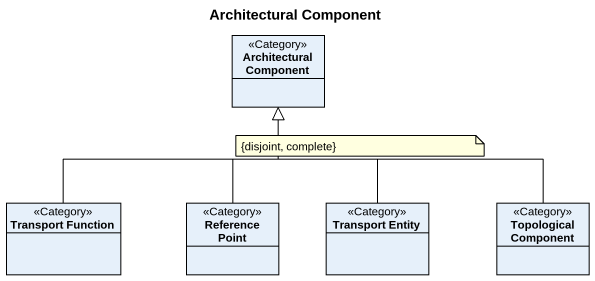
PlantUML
@startuml
title Architectural Component
hide circle
hide empty members
class "Architectural Component" as Architectural_Component <<Category>>
class "Transport Function" as Transport_Function <<Category>>
class "Reference Point" as Reference_Point <<Category>>
class "Transport Entity" as Transport_Entity <<Category>>
class "Topological Component" as Topological_Component <<Category>>
Transport_Function -up-|> Architectural_Component
Reference_Point -up-|> Architectural_Component
Transport_Entity -up-|> Architectural_Component
Topological_Component -up-|> Architectural_Component
note as N1
  {disjoint, complete}
end note
@enduml
